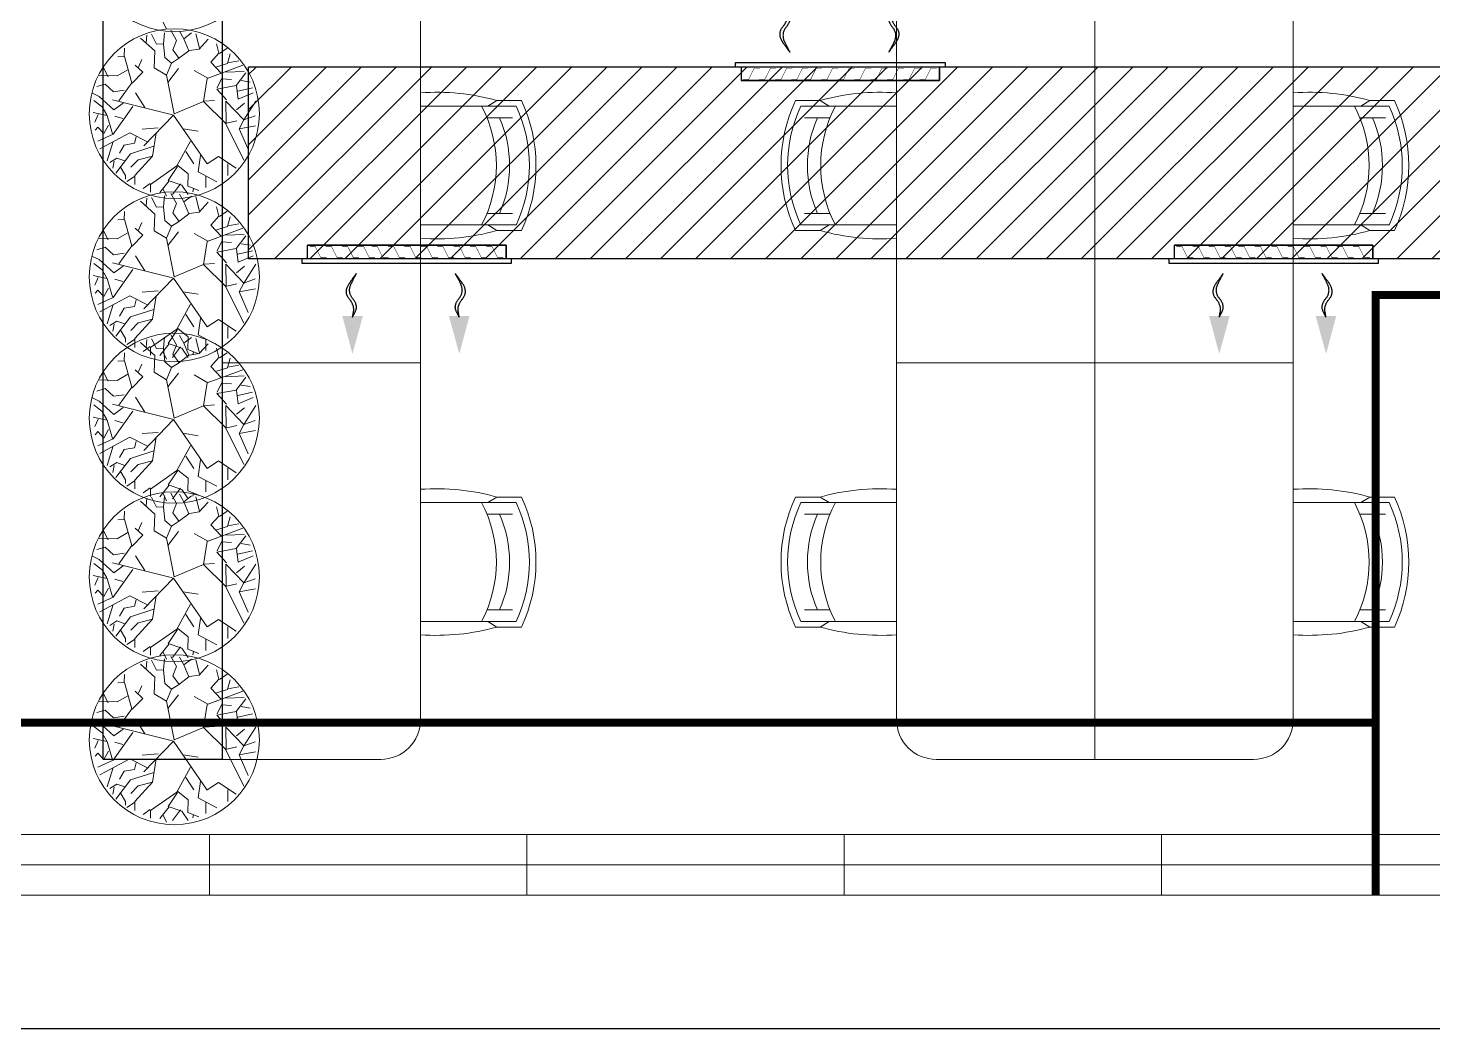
# Model space of a CAD drawing. Header units: millimetres. Extents: x 148480 to 578986, y 39883 to 155062.
# Drawn here: x 232006 to 237317, y 61401 to 65187 of the extents above; entities that cross this region are included whole.
import ezdxf

# ---------------------------------------------------------------- set-up
doc = ezdxf.new("R2010")
doc.units = ezdxf.units.MM
for name, pattern in [('CENTER', [2, 1.25, -0.25, 0.25, -0.25]), ('CONTINU', [0]), ('HIDDEN', [0.375, 0.25, -0.125])]:
    doc.linetypes.add(name, pattern=pattern)
for name, color, linetype in [('CEN', 252, 'CENTER'), ('Flooring', 44, 'Continuous'), ('I - MODULAR', 44, 'Continuous'), ('Layer2', 4, 'Continuous'), ('Layer4', 6, 'Continuous'), ('M-HVAC ELLIPTICAL DUCT', 6, 'Continuous'), ('M-HVAC VRV PIPE', 4, 'Continuous'), ('M-HVAC-GRIL', 6, 'Continuous'), ('M-HVAC-INSULATION', 8, 'Continuous'), ('M-HVAC-SUPP', 4, 'Continuous')]:
    doc.layers.add(name, color=color, linetype=linetype)
doc.layers.add('glass', color=7, linetype='Continuous', lineweight=0, true_color=0x0000d6)
doc.layers.add('I-01$0$i-plants', color=7, linetype='Continuous', lineweight=13, true_color=0x86b300)
for name, color, linetype, lineweight in [('ID - MODULAR', 44, 'Continuous', 5), ('KDBS-SIDE THROW GRILLE', 1, 'Continuous', 18), ('M HVAC GRILLE', 6, 'Continuous', 13)]:
    doc.layers.add(name, color=color, linetype=linetype, lineweight=lineweight)

# ---------------------------------------------------------------- blocks, each defined once
blk = doc.blocks.new('GFC1')
at = {"layer": 'CEN', "color": 8, "linetype": 'HIDDEN', "lineweight": 0, "ltscale": 1500}
blk.add_line((303870.4, 63545.8), (309733.7, 63545.8), dxfattribs=at)
blk.add_lwpolyline([(313833.7, 62893.3), (313833.7, 65163.3), (309733.7, 65163.3), (309733.7, 62893.3)], dxfattribs=at)
at = {"layer": 'DEFPOINTS', "color": 8, "linetype": 'Continuous'}
blk.add_lwpolyline([(330908.9, 62386.8), (289636.8, 62386.8), (289636.8, 144736.9), (330908.9, 144736.9)], close=True, dxfattribs=at)
at = {"layer": 'Flooring', "color": 8, "linetype": 'HIDDEN', "ltscale": 1500}
blk.add_arc((300007.7, 78255.1), 12777.8, 229.90697, 79.60318, dxfattribs=at)
at = {"layer": 'glass', "color": 8, "linetype": 'Continuous'}
for p, q in [((311323.8, 63122.1), (302275.5, 63122.1)), ((305323.8, 62893.3), (305323.8, 63122.1)), ((306523.8, 62893.3), (306523.8, 63122.1)), ((307723.8, 62893.3), (307723.8, 63122.1)), ((308923.8, 62893.3), (308923.8, 63122.1)), ((311323.8, 63007.7), (302275.5, 63007.7)), ((311323.8, 62893.3), (302275.5, 62893.3))]:
    blk.add_line(p, q, dxfattribs=at)
at = {"layer": 'I - MODULAR', "color": 8, "linetype": 'Continuous'}
blk.add_lwpolyline([(305371.9, 63406.6), (304921.9, 63406.6), (304921.9, 70906.6), (305371.9, 70906.6)], close=True, dxfattribs=at)
at = {"layer": 'I-01$0$i-plants', "color": 8}
for p, q in [((305148.7, 66196.2), (305162.2, 66169)), ((305118, 66086.6), (305063.4, 66135)), ((305084.8, 66117), (305086.9, 66146.5)), ((305123.5, 66113), (305104.7, 66149.8)), ((305150, 66114.1), (305153.9, 66155.4)), ((305200, 66126.8), (305177.6, 66164.9)), ((305186.2, 66091.4), (305200, 66126.8)), ((305227.5, 66133), (305210.8, 66161.6)), ((305227.5, 66133), (305256, 66154.8)), ((305246.5, 66087.4), (305227.5, 66133)), ((305286.4, 66097), (305273, 66151)), ((305284.8, 66094.1), (305319.2, 66131.3)), ((305001.3, 66065.1), (305002.4, 66096.7)), ((305115.7, 66023.4), (305118, 66086.6)), ((305150, 66114.1), (305123.5, 66113)), ((305155, 66062), (305150, 66114.1)), ((305209.5, 66058.3), (305186.2, 66091.4)), ((305207.3, 66057.6), (305246.5, 66087.4)), ((305249.1, 66088.2), (305284.8, 66094.1)), ((305328.9, 66044.9), (305359.1, 66078.7)), ((305359.1, 66078.7), (305351, 66114)), ((305362, 66077.2), (305391, 66097.1)), ((305392.4, 66039.5), (305402.6, 66076.2)), ((304941, 65989), (304921.9, 66025.7)), ((305003.6, 66065.8), (304977.4, 66064.7)), ((305030.8, 65966.7), (305003.6, 66065.8)), ((305072.4, 66006), (305043.2, 66032.9)), ((305056, 66025.5), (305069, 66053.9)), ((305161.8, 65994.8), (305115.7, 66023.4)), ((305180.2, 66040.7), (305155, 66062)), ((305161.8, 65994.8), (305180.2, 66040.7)), ((305167.1, 65967.5), (305207.7, 66019.7)), ((305180.2, 66040.7), (305207.3, 66057.6)), ((305315.3, 65982.8), (305450.7, 66032.5)), ((305368.2, 66003.3), (305328.9, 66044.9)), ((305350.5, 66026.9), (305392.4, 66039.5)), ((305394, 66042.3), (305434.6, 66049.8)), ((304974.7, 65992.3), (304907.2, 65994.4)), ((305016.1, 66015.9), (304974.7, 65992.3)), ((304981.7, 65898.3), (305030.8, 65966.7)), ((305031.4, 65964.8), (305072.4, 66006)), ((305191.3, 65849.4), (305161.8, 65994.8)), ((305317.9, 65983.5), (305266.3, 66012.9)), ((305301.4, 65896), (305315.3, 65982.8)), ((305352.9, 65947.2), (305369.5, 65981.3)), ((305369.5, 65981.3), (305407.7, 65979.2)), ((305386.1, 66006.3), (305455, 66009)), ((305425.3, 65955.6), (305461.6, 66004.5)), ((305443.8, 65974.4), (305477.6, 65968.9)), ((304907.3, 65914), (304882, 65926.4)), ((304930.5, 65961.4), (304898.4, 65951.7)), ((304962.3, 65863.6), (304907.3, 65914)), ((304960.8, 65932.4), (304930.5, 65961.4)), ((305001.9, 65938), (304960.8, 65932.4)), ((305080.4, 65872.2), (305044.8, 65928.4)), ((305351.5, 65942.3), (305425.3, 65955.6)), ((305388, 65902), (305351.5, 65942.3)), ((305426, 65953.5), (305433, 65904.3)), ((305431.5, 65935.1), (305486.9, 65947.3)), ((305433, 65904.3), (305489.8, 65928.1)), ((304918.9, 65875), (304887.6, 65899.3)), ((304936.2, 65844.6), (304918.9, 65875)), ((305185, 65845.5), (304957.5, 65901.8)), ((305033.9, 65876.2), (304960.6, 65771.4)), ((304997.6, 65889.8), (304962.3, 65863.6)), ((305191.3, 65849.4), (305301.4, 65896)), ((305301.4, 65896), (305384.8, 65813.8)), ((305303.7, 65896.7), (305343.1, 65899.7)), ((305387.9, 65812.7), (305386.6, 65897.2)), ((305386.6, 65897.2), (305453.7, 65825.6)), ((305425.9, 65864.1), (305456.3, 65888.9)), ((305453.7, 65825.6), (305499.1, 65897.3)), ((304936.9, 65842.4), (304885, 65853.7)), ((304903.6, 65846), (304890.5, 65817.6)), ((304942.1, 65806.2), (304925.1, 65774.3)), ((304957.7, 65772.9), (304936.9, 65842.4)), ((304996.4, 65831.4), (304966.8, 65840.5)), ((305188.2, 65844.1), (305075.7, 65727.7)), ((305188.2, 65844.1), (305315.7, 65659.2)), ((305384.8, 65813.8), (305453.7, 65673.8)), ((305390.2, 65813.3), (305427.9, 65822.3)), ((305453.7, 65825.6), (305437, 65791.7)), ((305453.7, 65825.6), (305497.2, 65841)), ((304901.6, 65798.5), (304891.7, 65786.7)), ((304925.1, 65774.3), (304901.6, 65798.5)), ((304960.6, 65771.4), (304901.7, 65744.9)), ((305023.4, 65777), (304910.3, 65716.2)), ((305089.7, 65743.2), (305023.4, 65777)), ((305046.7, 65761.6), (305040.6, 65737.3)), ((305130.3, 65795.5), (305070.1, 65791)), ((305122.2, 65777.5), (305108.9, 65688.6)), ((305224.9, 65792.6), (305281.6, 65782.8)), ((305437, 65791.7), (305498, 65803.2)), ((305437, 65791.7), (305470.8, 65714.6)), ((304960.6, 65744.6), (304937.4, 65670.7)), ((305002.3, 65730.3), (304984.7, 65700.5)), ((305040.6, 65737.3), (305002.3, 65730.3)), ((305113.6, 65725.9), (305025.7, 65697.2)), ((305252.5, 65745.2), (305200.4, 65651.5)), ((305234.9, 65706.3), (305264.8, 65659.6)), ((304974.1, 65681.7), (304947, 65664.8)), ((304964.2, 65669.9), (304958.7, 65643.5)), ((305025.7, 65697.2), (304970, 65624.8)), ((305004.3, 65670.7), (304974.1, 65681.7)), ((304986.5, 65649.8), (305007.3, 65615.9)), ((305054.1, 65674.5), (305027.5, 65646.5)), ((305108.9, 65688.6), (305042.5, 65615.3)), ((305108.9, 65688.6), (305054.1, 65674.5)), ((305200.4, 65651.5), (305100.8, 65581.2)), ((305203.6, 65650.1), (305168.6, 65597.1)), ((305205.2, 65652.9), (305244.2, 65622.1)), ((305290.2, 65691.7), (305282.1, 65629.1)), ((305315.8, 65659.3), (305358.3, 65687.6)), ((305358.3, 65687.6), (305425.4, 65642.9)), ((305393.4, 65660.1), (305393.3, 65615.6)), ((305007.3, 65615.9), (305006.2, 65602)), ((305040.6, 65612.3), (305011.8, 65592.5)), ((305042.5, 65615.3), (305041.7, 65581.4)), ((305171.4, 65595.9), (305136.5, 65551.8)), ((305168.6, 65597.1), (305219.3, 65579)), ((305244.2, 65622.1), (305242.2, 65574.7)), ((305282.1, 65629.1), (305352.2, 65592.1)), ((305311, 65613), (305310.6, 65570.5)), ((305099.5, 65585.5), (305073.1, 65566.4)), ((305100.8, 65581.2), (305101.3, 65552.5)), ((305148.7, 65564.3), (305162.2, 65537.1)), ((305200, 65510), (305177.6, 65548)), ((305215.2, 65584.3), (305184.6, 65543.8)), ((305227.5, 65516.1), (305210.8, 65544.7)), ((305219.3, 65579), (305243.3, 65543.8)), ((305242.2, 65574.7), (305284.6, 65558.2)), ((305263.7, 65565.5), (305261.9, 65553.8)), ((305118, 65469.7), (305063.4, 65518.2)), ((305084.8, 65500.2), (305086.9, 65529.7)), ((305123.5, 65496.1), (305104.7, 65532.9)), ((305150, 65497.3), (305123.5, 65496.1)), ((305150, 65497.3), (305153.9, 65538.6)), ((305155, 65445.2), (305150, 65497.3)), ((305186.2, 65474.6), (305200, 65510)), ((305227.5, 65516.1), (305256, 65537.9)), ((305246.5, 65470.5), (305227.5, 65516.1)), ((305286.4, 65480.2), (305273, 65534.2)), ((305284.8, 65477.3), (305319.2, 65514.5)), ((305359.1, 65461.9), (305351, 65497.2)), ((305003.6, 65449), (304977.4, 65447.9)), ((305001.3, 65448.3), (305002.4, 65479.9)), ((305030.8, 65349.9), (305003.6, 65449)), ((305056, 65408.7), (305069, 65437.1)), ((305115.7, 65406.6), (305118, 65469.7)), ((305180.2, 65423.8), (305155, 65445.2)), ((305180.2, 65423.8), (305207.3, 65440.8)), ((305209.5, 65441.5), (305186.2, 65474.6)), ((305207.3, 65440.8), (305246.5, 65470.5)), ((305249.1, 65471.3), (305284.8, 65477.3)), ((305328.9, 65428.1), (305359.1, 65461.9)), ((305362, 65460.4), (305391, 65480.3)), ((305392.4, 65422.7), (305402.6, 65459.3)), ((305394, 65425.5), (305434.6, 65433)), ((304941, 65372.1), (304921.9, 65408.8)), ((305016.1, 65399.1), (304974.7, 65375.5)), ((305031.4, 65348), (305072.4, 65389.2)), ((305072.4, 65389.2), (305043.2, 65416)), ((305161.8, 65377.9), (305115.7, 65406.6)), ((305161.8, 65377.9), (305180.2, 65423.8)), ((305167.1, 65350.7), (305207.7, 65402.9)), ((305317.9, 65366.7), (305266.3, 65396)), ((305315.3, 65365.9), (305450.7, 65415.7)), ((305368.2, 65386.5), (305328.9, 65428.1)), ((305350.5, 65410.1), (305392.4, 65422.7)), ((305386.1, 65389.5), (305455, 65392.2)), ((305425.3, 65338.8), (305461.6, 65387.7)), ((304930.5, 65344.5), (304898.4, 65334.9)), ((304974.7, 65375.5), (304907.2, 65377.6)), ((304960.8, 65315.6), (304930.5, 65344.5)), ((304981.7, 65281.5), (305030.8, 65349.9)), ((305191.3, 65232.6), (305161.8, 65377.9)), ((305301.4, 65279.2), (305315.3, 65365.9)), ((305351.5, 65325.5), (305425.3, 65338.8)), ((305352.9, 65330.3), (305369.5, 65364.5)), ((305369.5, 65364.5), (305407.7, 65362.4)), ((305426, 65336.6), (305433, 65287.4)), ((305431.5, 65318.3), (305486.9, 65330.5)), ((305443.8, 65357.6), (305477.6, 65352.1)), ((304907.3, 65297.2), (304882, 65309.6)), ((304918.9, 65258.2), (304887.6, 65282.4)), ((304962.3, 65246.8), (304907.3, 65297.2)), ((305185, 65228.7), (304957.5, 65285)), ((305001.9, 65321.1), (304960.8, 65315.6)), ((305080.4, 65255.4), (305044.8, 65311.6)), ((305191.3, 65232.6), (305301.4, 65279.2)), ((305301.4, 65279.2), (305384.8, 65196.9)), ((305303.7, 65279.9), (305343.1, 65282.9)), ((305388, 65285.2), (305351.5, 65325.5)), ((305387.9, 65195.8), (305386.6, 65280.3)), ((305386.6, 65280.3), (305453.7, 65208.8)), ((305433, 65287.4), (305489.8, 65311.3)), ((305453.7, 65208.8), (305499.1, 65280.5)), ((304936.9, 65225.6), (304885, 65236.8)), ((304903.6, 65229.2), (304890.5, 65200.8)), ((304936.2, 65227.7), (304918.9, 65258.2)), ((304957.7, 65156.1), (304936.9, 65225.6)), ((305033.9, 65259.4), (304960.6, 65154.6)), ((304997.6, 65273), (304962.3, 65246.8)), ((304996.4, 65214.6), (304966.8, 65223.7)), ((305188.2, 65227.3), (305075.7, 65110.9)), ((305188.2, 65227.3), (305315.7, 65042.4)), ((305425.9, 65247.3), (305456.3, 65272.1)), ((305453.7, 65208.8), (305497.2, 65224.2)), ((304901.6, 65181.7), (304891.7, 65169.9)), ((304925.1, 65157.5), (304901.6, 65181.7)), ((304942.1, 65189.4), (304925.1, 65157.5)), ((305130.3, 65178.7), (305070.1, 65174.2)), ((305224.9, 65175.8), (305281.6, 65166)), ((305384.8, 65196.9), (305453.7, 65057)), ((305390.2, 65196.5), (305427.9, 65205.4)), ((305453.7, 65208.8), (305437, 65174.9)), ((305437, 65174.9), (305498, 65186.4)), ((305437, 65174.9), (305470.8, 65097.8)), ((304960.6, 65154.6), (304901.7, 65128.1)), ((305023.4, 65160.1), (304910.3, 65099.4)), ((304960.6, 65127.7), (304937.4, 65053.9)), ((305040.6, 65120.5), (305002.3, 65113.5)), ((305089.7, 65126.4), (305023.4, 65160.1)), ((305046.7, 65144.8), (305040.6, 65120.5)), ((305122.2, 65160.6), (305108.9, 65071.7)), ((305252.5, 65128.4), (305200.4, 65034.6)), ((304974.1, 65064.9), (304947, 65047.9)), ((305025.7, 65080.4), (304970, 65008)), ((305004.3, 65053.9), (304974.1, 65064.9)), ((305002.3, 65113.5), (304984.7, 65083.7)), ((305113.6, 65109.1), (305025.7, 65080.4)), ((305108.9, 65071.7), (305042.5, 64998.5)), ((305108.9, 65071.7), (305054.1, 65057.7)), ((305234.9, 65089.5), (305264.8, 65042.7)), ((305290.2, 65074.8), (305282.1, 65012.3)), ((305315.8, 65042.4), (305358.3, 65070.8)), ((305358.3, 65070.8), (305425.4, 65026.1)), ((304964.2, 65053.1), (304958.7, 65026.7)), ((304986.5, 65033), (305007.3, 64999.1)), ((305054.1, 65057.7), (305027.5, 65029.6)), ((305200.4, 65034.6), (305100.8, 64964.4)), ((305203.6, 65033.2), (305168.6, 64980.3)), ((305200, 64974.8), (305177.6, 65012.9)), ((305205.2, 65036.1), (305244.2, 65005.3)), ((305227.5, 64981), (305210.8, 65009.6)), ((305282.1, 65012.3), (305352.2, 64975.3)), ((305393.4, 65043.3), (305393.3, 64998.8)), ((305007.3, 64999.1), (305006.2, 64985.2)), ((305040.6, 64995.5), (305011.8, 64975.7)), ((305042.5, 64998.5), (305041.7, 64964.6)), ((305118, 64934.6), (305063.4, 64983.1)), ((305099.5, 64968.7), (305073.1, 64949.6)), ((305084.8, 64965), (305086.9, 64994.5)), ((305100.8, 64964.4), (305101.3, 64935.6)), ((305123.5, 64961), (305104.7, 64997.8)), ((305150, 64962.2), (305123.5, 64961)), ((305171.4, 64979.1), (305136.5, 64935)), ((305150, 64962.2), (305153.9, 65003.4)), ((305155, 64910), (305150, 64962.2)), ((305168.6, 64980.3), (305219.3, 64962.2)), ((305215.2, 64967.5), (305184.6, 64927)), ((305186.2, 64939.4), (305200, 64974.8)), ((305219.3, 64962.2), (305243.3, 64926.9)), ((305227.5, 64981), (305256, 65002.8)), ((305246.5, 64935.4), (305227.5, 64981)), ((305244.2, 65005.3), (305242.2, 64957.8)), ((305242.2, 64957.8), (305284.6, 64941.4)), ((305286.4, 64945), (305273, 64999.1)), ((305284.8, 64942.2), (305319.2, 64979.3)), ((305311, 64996.2), (305310.6, 64953.6)), ((305359.1, 64926.7), (305351, 64962)), ((305003.6, 64913.8), (304977.4, 64912.7)), ((305001.3, 64913.1), (305002.4, 64944.7)), ((305030.8, 64814.7), (305003.6, 64913.8)), ((305056, 64873.5), (305069, 64901.9)), ((305115.7, 64871.4), (305118, 64934.6)), ((305148.7, 64947.5), (305162.2, 64920.3)), ((305180.2, 64888.7), (305155, 64910)), ((305180.2, 64888.7), (305207.3, 64905.7)), ((305209.5, 64906.3), (305186.2, 64939.4)), ((305207.3, 64905.7), (305246.5, 64935.4)), ((305249.1, 64936.2), (305284.8, 64942.2)), ((305263.7, 64948.7), (305261.9, 64936.9)), ((305328.9, 64892.9), (305359.1, 64926.7)), ((305362, 64925.2), (305391, 64945.2)), ((305392.4, 64887.5), (305402.6, 64924.2)), ((304941, 64837), (304921.9, 64873.7)), ((305016.1, 64863.9), (304974.7, 64840.3)), ((305031.4, 64812.8), (305072.4, 64854)), ((305072.4, 64854), (305043.2, 64880.9)), ((305161.8, 64842.8), (305115.7, 64871.4)), ((305161.8, 64842.8), (305180.2, 64888.7)), ((305167.1, 64815.5), (305207.7, 64867.7)), ((305317.9, 64831.6), (305266.3, 64860.9)), ((305315.3, 64830.8), (305450.7, 64880.5)), ((305368.2, 64851.4), (305328.9, 64892.9)), ((305350.5, 64874.9), (305392.4, 64887.5)), ((305386.1, 64854.4), (305455, 64857)), ((305394, 64890.3), (305434.6, 64897.8)), ((305425.3, 64803.6), (305461.6, 64852.6)), ((304930.5, 64809.4), (304898.4, 64799.7)), ((304974.7, 64840.3), (304907.2, 64842.4)), ((304960.8, 64780.4), (304930.5, 64809.4)), ((304981.7, 64746.3), (305030.8, 64814.7)), ((305191.3, 64697.4), (305161.8, 64842.8)), ((305301.4, 64744.1), (305315.3, 64830.8)), ((305351.5, 64790.3), (305425.3, 64803.6)), ((305352.9, 64795.2), (305369.5, 64829.3)), ((305369.5, 64829.3), (305407.7, 64827.2)), ((305426, 64801.5), (305433, 64752.3)), ((305431.5, 64783.1), (305486.9, 64795.3)), ((305443.8, 64822.4), (305477.6, 64817)), ((304907.3, 64762), (304882, 64774.5)), ((304918.9, 64723.1), (304887.6, 64747.3)), ((304962.3, 64711.6), (304907.3, 64762)), ((305185, 64693.5), (304957.5, 64749.8)), ((305001.9, 64786), (304960.8, 64780.4)), ((305080.4, 64720.2), (305044.8, 64776.4)), ((305191.3, 64697.4), (305301.4, 64744.1)), ((305301.4, 64744.1), (305384.8, 64661.8)), ((305303.7, 64744.7), (305343.1, 64747.7)), ((305388, 64750), (305351.5, 64790.3)), ((305387.9, 64660.7), (305386.6, 64745.2)), ((305386.6, 64745.2), (305453.7, 64673.6)), ((305433, 64752.3), (305489.8, 64776.1)), ((305453.7, 64673.6), (305499.1, 64745.3)), ((304936.9, 64690.4), (304885, 64701.7)), ((304903.6, 64694), (304890.5, 64665.6)), ((304936.2, 64692.6), (304918.9, 64723.1)), ((304957.7, 64620.9), (304936.9, 64690.4)), ((305033.9, 64724.2), (304960.6, 64619.4)), ((304997.6, 64737.8), (304962.3, 64711.6)), ((305188.2, 64692.1), (305075.7, 64575.7)), ((305188.2, 64692.1), (305315.7, 64507.2)), ((305425.9, 64712.1), (305456.3, 64736.9)), ((305453.7, 64673.6), (305497.2, 64689)), ((304901.6, 64646.5), (304891.7, 64634.7)), ((304925.1, 64622.3), (304901.6, 64646.5)), ((304942.1, 64654.2), (304925.1, 64622.3)), ((304996.4, 64679.4), (304966.8, 64688.5)), ((305130.3, 64643.5), (305070.1, 64639)), ((305224.9, 64640.6), (305281.6, 64630.8)), ((305384.8, 64661.8), (305453.7, 64521.8)), ((305390.2, 64661.4), (305427.9, 64670.3)), ((305453.7, 64673.6), (305437, 64639.7)), ((305437, 64639.7), (305498, 64651.2)), ((305437, 64639.7), (305470.8, 64562.6)), ((304960.6, 64619.4), (304901.7, 64592.9)), ((305023.4, 64625), (304910.3, 64564.3)), ((304960.6, 64592.6), (304937.4, 64518.7)), ((305040.6, 64585.3), (305002.3, 64578.3)), ((305089.7, 64591.2), (305023.4, 64625)), ((305046.7, 64609.6), (305040.6, 64585.3)), ((305122.2, 64625.5), (305108.9, 64536.6)), ((305252.5, 64593.2), (305200.4, 64499.5)), ((304974.1, 64529.7), (304947, 64512.8)), ((305025.7, 64545.2), (304970, 64472.8)), ((305004.3, 64518.8), (304974.1, 64529.7)), ((305002.3, 64578.3), (304984.7, 64548.6)), ((305113.6, 64574), (305025.7, 64545.2)), ((305108.9, 64536.6), (305042.5, 64463.3)), ((305108.9, 64536.6), (305054.1, 64522.5)), ((305234.9, 64554.3), (305264.8, 64507.6)), ((305290.2, 64539.7), (305282.1, 64477.1)), ((305315.8, 64507.3), (305358.3, 64535.6)), ((305358.3, 64535.6), (305425.4, 64490.9)), ((304964.2, 64517.9), (304958.7, 64491.5)), ((304986.5, 64497.8), (305007.3, 64463.9)), ((305054.1, 64522.5), (305027.5, 64494.5)), ((305200.4, 64499.5), (305100.8, 64429.2)), ((305203.6, 64498.1), (305168.6, 64445.1)), ((305205.2, 64500.9), (305244.2, 64470.2)), ((305282.1, 64477.1), (305352.2, 64440.1)), ((305393.4, 64508.1), (305393.3, 64463.6)), ((305007.3, 64463.9), (305006.2, 64450)), ((305040.6, 64460.4), (305011.8, 64440.5)), ((305042.5, 64463.3), (305041.7, 64429.5)), ((305099.5, 64433.5), (305073.1, 64414.4)), ((305100.8, 64429.2), (305101.3, 64400.5)), ((305171.4, 64443.9), (305136.5, 64399.8)), ((305168.6, 64445.1), (305219.3, 64427)), ((305215.2, 64432.3), (305184.6, 64391.8)), ((305219.3, 64427), (305243.3, 64391.8)), ((305244.2, 64470.2), (305242.2, 64422.7)), ((305311, 64461), (305310.6, 64418.5)), ((305118, 64334.9), (305063.4, 64383.4)), ((305084.8, 64365.4), (305086.9, 64394.9)), ((305123.5, 64361.3), (305104.7, 64398.1)), ((305148.7, 64412.3), (305162.2, 64385.1)), ((305150, 64362.5), (305153.9, 64403.8)), ((305200, 64375.2), (305177.6, 64413.2)), ((305186.2, 64339.8), (305200, 64375.2)), ((305227.5, 64381.3), (305210.8, 64409.9)), ((305227.5, 64381.3), (305256, 64403.1)), ((305246.5, 64335.7), (305227.5, 64381.3)), ((305242.2, 64422.7), (305284.6, 64406.2)), ((305263.7, 64413.5), (305261.9, 64401.8)), ((305286.4, 64345.4), (305273, 64399.4)), ((305284.8, 64342.5), (305319.2, 64379.7)), ((305001.3, 64313.5), (305002.4, 64345.1)), ((305115.7, 64271.8), (305118, 64334.9)), ((305150, 64362.5), (305123.5, 64361.3)), ((305155, 64310.4), (305150, 64362.5)), ((305209.5, 64306.7), (305186.2, 64339.8)), ((305207.3, 64306), (305246.5, 64335.7)), ((305249.1, 64336.5), (305284.8, 64342.5)), ((305328.9, 64293.3), (305359.1, 64327.1)), ((305359.1, 64327.1), (305351, 64362.4)), ((305362, 64325.6), (305391, 64345.5)), ((305392.4, 64287.9), (305402.6, 64324.5)), ((304941, 64237.3), (304921.9, 64274)), ((305016.1, 64264.3), (304974.7, 64240.7)), ((305003.6, 64314.2), (304977.4, 64313.1)), ((305030.8, 64215.1), (305003.6, 64314.2)), ((305072.4, 64254.4), (305043.2, 64281.2)), ((305056, 64273.9), (305069, 64302.3)), ((305161.8, 64243.1), (305115.7, 64271.8)), ((305180.2, 64289), (305155, 64310.4)), ((305161.8, 64243.1), (305180.2, 64289)), ((305167.1, 64215.9), (305207.7, 64268.1)), ((305180.2, 64289), (305207.3, 64306)), ((305315.3, 64231.1), (305450.7, 64280.9)), ((305368.2, 64251.7), (305328.9, 64293.3)), ((305350.5, 64275.3), (305392.4, 64287.9)), ((305394, 64290.7), (305434.6, 64298.2)), ((304974.7, 64240.7), (304907.2, 64242.8)), ((304981.7, 64146.7), (305030.8, 64215.1)), ((305031.4, 64213.2), (305072.4, 64254.4)), ((305191.3, 64097.8), (305161.8, 64243.1)), ((305317.9, 64231.9), (305266.3, 64261.2)), ((305301.4, 64144.4), (305315.3, 64231.1)), ((305352.9, 64195.5), (305369.5, 64229.7)), ((305369.5, 64229.7), (305407.7, 64227.6)), ((305386.1, 64254.7), (305455, 64257.4)), ((305425.3, 64204), (305461.6, 64252.9)), ((305443.8, 64222.8), (305477.6, 64217.3)), ((304907.3, 64162.4), (304882, 64174.8)), ((304930.5, 64209.7), (304898.4, 64200.1)), ((304962.3, 64112), (304907.3, 64162.4)), ((304960.8, 64180.8), (304930.5, 64209.7)), ((305001.9, 64186.3), (304960.8, 64180.8)), ((305080.4, 64120.6), (305044.8, 64176.8)), ((305351.5, 64190.7), (305425.3, 64204)), ((305388, 64150.4), (305351.5, 64190.7)), ((305426, 64201.8), (305433, 64152.6)), ((305431.5, 64183.5), (305486.9, 64195.7)), ((305433, 64152.6), (305489.8, 64176.5)), ((304918.9, 64123.4), (304887.6, 64147.6)), ((304936.2, 64092.9), (304918.9, 64123.4)), ((305185, 64093.9), (304957.5, 64150.2)), ((305033.9, 64124.6), (304960.6, 64019.8)), ((304997.6, 64138.2), (304962.3, 64112)), ((305191.3, 64097.8), (305301.4, 64144.4)), ((305301.4, 64144.4), (305384.8, 64062.1)), ((305303.7, 64145.1), (305343.1, 64148.1)), ((305387.9, 64061), (305386.6, 64145.5)), ((305386.6, 64145.5), (305453.7, 64074)), ((305425.9, 64112.5), (305456.3, 64137.3)), ((305453.7, 64074), (305499.1, 64145.7)), ((304936.9, 64090.8), (304885, 64102)), ((304903.6, 64094.4), (304890.5, 64066)), ((304942.1, 64054.6), (304925.1, 64022.7)), ((304957.7, 64021.3), (304936.9, 64090.8)), ((304996.4, 64079.8), (304966.8, 64088.9)), ((305188.2, 64092.5), (305075.7, 63976.1)), ((305188.2, 64092.5), (305315.7, 63907.6)), ((305384.8, 64062.1), (305453.7, 63922.2)), ((305390.2, 64061.7), (305427.9, 64070.6)), ((305453.7, 64074), (305437, 64040.1)), ((305453.7, 64074), (305497.2, 64089.4)), ((304901.6, 64046.9), (304891.7, 64035.1)), ((304925.1, 64022.7), (304901.6, 64046.9)), ((304960.6, 64019.8), (304901.7, 63993.3)), ((305023.4, 64025.3), (304910.3, 63964.6)), ((305089.7, 63991.6), (305023.4, 64025.3)), ((305046.7, 64010), (305040.6, 63985.7)), ((305130.3, 64043.9), (305070.1, 64039.4)), ((305122.2, 64025.8), (305108.9, 63936.9)), ((305224.9, 64041), (305281.6, 64031.2)), ((305437, 64040.1), (305498, 64051.6)), ((305437, 64040.1), (305470.8, 63963)), ((304960.6, 63992.9), (304937.4, 63919.1)), ((305025.7, 63945.6), (304970, 63873.2)), ((305002.3, 63978.7), (304984.7, 63948.9)), ((305040.6, 63985.7), (305002.3, 63978.7)), ((305113.6, 63974.3), (305025.7, 63945.6)), ((305252.5, 63993.6), (305200.4, 63899.8)), ((305234.9, 63954.7), (305264.8, 63907.9)), ((304974.1, 63930.1), (304947, 63913.1)), ((304964.2, 63918.3), (304958.7, 63891.9)), ((305004.3, 63919.1), (304974.1, 63930.1)), ((304986.5, 63898.2), (305007.3, 63864.3)), ((305054.1, 63922.9), (305027.5, 63894.8)), ((305108.9, 63936.9), (305042.5, 63863.7)), ((305108.9, 63936.9), (305054.1, 63922.9)), ((305200.4, 63899.8), (305100.8, 63829.6)), ((305203.6, 63898.4), (305168.6, 63845.5)), ((305205.2, 63901.3), (305244.2, 63870.5)), ((305290.2, 63940), (305282.1, 63877.5)), ((305315.8, 63907.6), (305358.3, 63936)), ((305358.3, 63936), (305425.4, 63891.3)), ((305393.4, 63908.5), (305393.3, 63864)), ((305007.3, 63864.3), (305006.2, 63850.4)), ((305040.6, 63860.7), (305011.8, 63840.9)), ((305042.5, 63863.7), (305041.7, 63829.8)), ((305171.4, 63844.3), (305136.5, 63800.2)), ((305168.6, 63845.5), (305219.3, 63827.4)), ((305244.2, 63870.5), (305242.2, 63823)), ((305282.1, 63877.5), (305352.2, 63840.5)), ((305311, 63861.4), (305310.6, 63818.8)), ((305099.5, 63833.9), (305073.1, 63814.8)), ((305100.8, 63829.6), (305101.3, 63800.8)), ((305148.7, 63812.7), (305162.2, 63785.5)), ((305150, 63745.7), (305153.9, 63786.9)), ((305200, 63758.3), (305177.6, 63796.4)), ((305215.2, 63832.7), (305184.6, 63792.2)), ((305227.5, 63764.5), (305210.8, 63793.1)), ((305219.3, 63827.4), (305243.3, 63792.1)), ((305227.5, 63764.5), (305256, 63786.3)), ((305242.2, 63823), (305284.6, 63806.6)), ((305263.7, 63813.9), (305261.9, 63802.1)), ((305118, 63718.1), (305063.4, 63766.6)), ((305084.8, 63748.5), (305086.9, 63778)), ((305123.5, 63744.5), (305104.7, 63781.3)), ((305150, 63745.7), (305123.5, 63744.5)), ((305155, 63693.6), (305150, 63745.7)), ((305186.2, 63722.9), (305200, 63758.3)), ((305246.5, 63718.9), (305227.5, 63764.5)), ((305286.4, 63728.5), (305273, 63782.6)), ((305284.8, 63725.7), (305319.2, 63762.9)), ((305359.1, 63710.3), (305351, 63745.6)), ((305003.6, 63697.3), (304977.4, 63696.3)), ((305001.3, 63696.7), (305002.4, 63728.2)), ((305030.8, 63598.2), (305003.6, 63697.3)), ((305056, 63657.1), (305069, 63685.4)), ((305115.7, 63654.9), (305118, 63718.1)), ((305180.2, 63672.2), (305155, 63693.6)), ((305180.2, 63672.2), (305207.3, 63689.2)), ((305209.5, 63689.9), (305186.2, 63722.9)), ((305207.3, 63689.2), (305246.5, 63718.9)), ((305249.1, 63719.7), (305284.8, 63725.7)), ((305328.9, 63676.4), (305359.1, 63710.3)), ((305362, 63708.8), (305391, 63728.7)), ((305392.4, 63671), (305402.6, 63707.7)), ((305394, 63673.9), (305434.6, 63681.3)), ((304941, 63620.5), (304921.9, 63657.2)), ((305016.1, 63647.4), (304974.7, 63623.8)), ((305031.4, 63596.3), (305072.4, 63637.5)), ((305072.4, 63637.5), (305043.2, 63664.4)), ((305161.8, 63626.3), (305115.7, 63654.9)), ((305161.8, 63626.3), (305180.2, 63672.2)), ((305167.1, 63599), (305207.7, 63651.3)), ((305317.9, 63615.1), (305266.3, 63644.4)), ((305315.3, 63614.3), (305450.7, 63664.1)), ((305368.2, 63634.9), (305328.9, 63676.4)), ((305350.5, 63658.5), (305392.4, 63671)), ((305386.1, 63637.9), (305455, 63640.6)), ((305425.3, 63587.2), (305461.6, 63636.1)), ((304930.5, 63592.9), (304898.4, 63583.3)), ((304974.7, 63623.8), (304907.2, 63626)), ((304960.8, 63564), (304930.5, 63592.9)), ((304981.7, 63529.8), (305030.8, 63598.2)), ((305191.3, 63480.9), (305161.8, 63626.3)), ((305301.4, 63527.6), (305315.3, 63614.3)), ((305351.5, 63573.9), (305425.3, 63587.2)), ((305388, 63533.5), (305351.5, 63573.9)), ((305352.9, 63578.7), (305369.5, 63612.9)), ((305369.5, 63612.9), (305407.7, 63610.8)), ((305426, 63585), (305433, 63535.8)), ((305431.5, 63566.6), (305486.9, 63578.8)), ((305443.8, 63606), (305477.6, 63600.5)), ((304907.3, 63545.5), (304882, 63558)), ((304918.9, 63506.6), (304887.6, 63530.8)), ((304962.3, 63495.2), (304907.3, 63545.5)), ((305185, 63477), (304957.5, 63533.3)), ((305001.9, 63569.5), (304960.8, 63564)), ((304997.6, 63521.4), (304962.3, 63495.2)), ((305080.4, 63503.7), (305044.8, 63560)), ((305191.3, 63480.9), (305301.4, 63527.6)), ((305301.4, 63527.6), (305384.8, 63445.3)), ((305303.7, 63528.3), (305343.1, 63531.3)), ((305387.9, 63444.2), (305386.6, 63528.7)), ((305386.6, 63528.7), (305453.7, 63457.2)), ((305433, 63535.8), (305489.8, 63559.7)), ((305453.7, 63457.2), (305499.1, 63528.8)), ((304936.9, 63474), (304885, 63485.2)), ((304903.6, 63477.5), (304890.5, 63449.1)), ((304936.2, 63476.1), (304918.9, 63506.6)), ((304957.7, 63404.5), (304936.9, 63474)), ((305033.9, 63507.8), (304960.6, 63403)), ((304996.4, 63462.9), (304966.8, 63472)), ((305188.2, 63475.7), (305075.7, 63359.3)), ((305188.2, 63475.7), (305315.7, 63290.7)), ((305425.9, 63495.7), (305456.3, 63520.4)), ((305453.7, 63457.2), (305497.2, 63472.6)), ((304901.6, 63430.1), (304891.7, 63418.2)), ((304925.1, 63405.9), (304901.6, 63430.1)), ((304942.1, 63437.8), (304925.1, 63405.9)), ((305130.3, 63427), (305070.1, 63422.5)), ((305224.9, 63424.2), (305281.6, 63414.4)), ((305384.8, 63445.3), (305453.7, 63305.3)), ((305390.2, 63444.9), (305427.9, 63453.8)), ((305453.7, 63457.2), (305437, 63423.3)), ((305437, 63423.3), (305498, 63434.8)), ((305437, 63423.3), (305470.8, 63346.1)), ((304960.6, 63403), (304901.7, 63376.5)), ((305023.4, 63408.5), (304910.3, 63347.8)), ((304960.6, 63376.1), (304937.4, 63302.3)), ((305002.3, 63361.8), (304984.7, 63332.1)), ((305040.6, 63368.9), (305002.3, 63361.8)), ((305089.7, 63374.8), (305023.4, 63408.5)), ((305046.7, 63393.1), (305040.6, 63368.9)), ((305122.2, 63409), (305108.9, 63320.1)), ((305252.5, 63376.8), (305200.4, 63283)), ((304974.1, 63313.3), (304947, 63296.3)), ((305025.7, 63328.8), (304970, 63256.3)), ((305004.3, 63302.3), (304974.1, 63313.3)), ((305113.6, 63357.5), (305025.7, 63328.8)), ((305108.9, 63320.1), (305042.5, 63246.8)), ((305108.9, 63320.1), (305054.1, 63306)), ((305234.9, 63337.9), (305264.8, 63291.1)), ((305290.2, 63323.2), (305282.1, 63260.6)), ((305315.8, 63290.8), (305358.3, 63319.2)), ((305358.3, 63319.2), (305425.4, 63274.5)), ((304964.2, 63301.5), (304958.7, 63275)), ((304986.5, 63281.3), (305007.3, 63247.5)), ((305054.1, 63306), (305027.5, 63278)), ((305200.4, 63283), (305100.8, 63212.8)), ((305203.6, 63281.6), (305168.6, 63228.7)), ((305205.2, 63284.5), (305244.2, 63253.7)), ((305282.1, 63260.6), (305352.2, 63223.6)), ((305393.4, 63291.7), (305393.3, 63247.1)), ((305007.3, 63247.5), (305006.2, 63233.6)), ((305040.6, 63243.9), (305011.8, 63224.1)), ((305042.5, 63246.8), (305041.7, 63213)), ((305099.5, 63217.1), (305073.1, 63197.9)), ((305100.8, 63212.8), (305101.3, 63184)), ((305171.4, 63227.4), (305136.5, 63183.4)), ((305168.6, 63228.7), (305219.3, 63210.6)), ((305215.2, 63215.8), (305184.6, 63175.4)), ((305219.3, 63210.6), (305243.3, 63175.3)), ((305244.2, 63253.7), (305242.2, 63206.2)), ((305242.2, 63206.2), (305284.6, 63189.8)), ((305311, 63244.5), (305310.6, 63202)), ((305148.7, 63195.9), (305162.2, 63168.7)), ((305263.7, 63197), (305261.9, 63185.3))]:
    blk.add_line(p, q, dxfattribs=at)
at = {"layer": 'I-01$0$i-plants', "color": 8, "linetype": 'CONTINU'}
for centre in [(305191.3, 66481.3), (305191.3, 65849.4), (305191.3, 65232.6), (305191.3, 64697.4), (305191.3, 64097.8), (305191.3, 63480.9)]:
    blk.add_circle(centre, 321.5, dxfattribs=at)
at = {"layer": 'ID - MODULAR', "color": 8, "ltscale": 500}
for p, q in [((306353, 65878), (306121.9, 65878)), ((306353, 65878), (306483.7, 65878)), ((306374.9, 65878), (306376.6, 65878)), ((306376.6, 65878), (306410.8, 65899.1)), ((306410.8, 65899.1), (306504, 65899.1)), ((307632.9, 65899.1), (307539.7, 65899.1)), ((307690.8, 65878), (307560, 65878)), ((307667.1, 65878), (307632.9, 65899.1)), ((307668.8, 65878), (307667.1, 65878)), ((307690.8, 65878), (307921.9, 65878)), ((309653, 65878), (309421.9, 65878)), ((309653, 65878), (309783.7, 65878)), ((309674.9, 65878), (309676.6, 65878)), ((309676.6, 65878), (309710.8, 65899.1)), ((309710.8, 65899.1), (309804, 65899.1)), ((306121.9, 65428.3), (306353, 65428.3)), ((306483.7, 65428.3), (306353, 65428.3)), ((306374.9, 65428.3), (306376.6, 65428.3)), ((306376.6, 65428.3), (306410.8, 65407.1)), ((306504, 65407.1), (306410.8, 65407.1)), ((307539.7, 65407.1), (307632.9, 65407.1)), ((307560, 65428.3), (307690.8, 65428.3)), ((307667.1, 65428.3), (307632.9, 65407.1)), ((307668.8, 65428.3), (307667.1, 65428.3)), ((307921.9, 65428.3), (307690.8, 65428.3)), ((309421.9, 65428.3), (309653, 65428.3)), ((309783.7, 65428.3), (309653, 65428.3)), ((309674.9, 65428.3), (309676.6, 65428.3)), ((309676.6, 65428.3), (309710.8, 65407.1)), ((309804, 65407.1), (309710.8, 65407.1)), ((306353, 64378), (306121.9, 64378)), ((306353, 64378), (306483.7, 64378)), ((306374.9, 64378), (306376.6, 64378)), ((306376.6, 64378), (306410.8, 64399.1)), ((306410.8, 64399.1), (306504, 64399.1)), ((307632.9, 64399.1), (307539.7, 64399.1)), ((307690.8, 64378), (307560, 64378)), ((307667.1, 64378), (307632.9, 64399.1)), ((307668.8, 64378), (307667.1, 64378)), ((307690.8, 64378), (307921.9, 64378)), ((309653, 64378), (309421.9, 64378)), ((309653, 64378), (309783.7, 64378)), ((309674.9, 64378), (309676.6, 64378)), ((309676.6, 64378), (309710.8, 64399.1)), ((309710.8, 64399.1), (309804, 64399.1)), ((306121.9, 63928.3), (306353, 63928.3)), ((306483.7, 63928.3), (306353, 63928.3)), ((306374.9, 63928.3), (306376.6, 63928.3)), ((306376.6, 63928.3), (306410.8, 63907.1)), ((306504, 63907.1), (306410.8, 63907.1)), ((307539.7, 63907.1), (307632.9, 63907.1)), ((307560, 63928.3), (307690.8, 63928.3)), ((307667.1, 63928.3), (307632.9, 63907.1)), ((307668.8, 63928.3), (307667.1, 63928.3)), ((307921.9, 63928.3), (307690.8, 63928.3)), ((309421.9, 63928.3), (309653, 63928.3)), ((309783.7, 63928.3), (309653, 63928.3)), ((309674.9, 63928.3), (309676.6, 63928.3)), ((309676.6, 63928.3), (309710.8, 63907.1)), ((309804, 63907.1), (309710.8, 63907.1))]:
    blk.add_line(p, q, dxfattribs=at)
at = {"layer": 'ID - MODULAR', "color": 8, "ltscale": 500, "extrusion": (0, 0, -1)}
for p, q in [((306469.8, 65834.2), (306373.4, 65834.2)), ((307573.9, 65834.2), (307670.3, 65834.2)), ((309769.8, 65834.2), (309673.4, 65834.2)), ((306469.8, 65472.1), (306373.4, 65472.1)), ((307573.9, 65472.1), (307670.3, 65472.1)), ((309769.8, 65472.1), (309673.4, 65472.1)), ((306469.8, 64334.2), (306373.4, 64334.2)), ((307573.9, 64334.2), (307670.3, 64334.2)), ((309769.8, 64334.2), (309673.4, 64334.2)), ((306469.8, 63972.1), (306373.4, 63972.1)), ((307573.9, 63972.1), (307670.3, 63972.1)), ((309769.8, 63972.1), (309673.4, 63972.1))]:
    blk.add_line(p, q, dxfattribs=at)
at = {"layer": 'ID - MODULAR', "color": 8, "ltscale": 500}
for points in [[(305371.9, 64906.6), (306121.9, 64906.6), (306121.9, 66406.6), (305371.9, 66406.6)], [(308671.9, 64906.6), (307921.9, 64906.6), (307921.9, 66406.6), (308671.9, 66406.6)], [(308671.9, 64906.6), (309421.9, 64906.6), (309421.9, 66406.6), (308671.9, 66406.6)]]:
    blk.add_lwpolyline(points, close=True, dxfattribs=at)
for points in [[(305371.9, 63406.6), (305971.9, 63406.6, 0.414214), (306121.9, 63556.6), (306121.9, 64906.6), (305371.9, 64906.6)], [(308671.9, 63406.6), (308071.9, 63406.6, -0.414214), (307921.9, 63556.6), (307921.9, 64906.6), (308671.9, 64906.6)], [(308671.9, 63406.6), (309271.9, 63406.6, 0.414214), (309421.9, 63556.6), (309421.9, 64906.6), (308671.9, 64906.6)]]:
    blk.add_lwpolyline(points, format="xyb", close=True, dxfattribs=at)
for centre, major_axis, start_param, end_param in [((306183.5, 65092), (-838.5, 0), 4.437818, 4.785935), ((309483.5, 65092), (-838.5, 0), 4.437818, 4.785935), ((305927.9, 65653.1), (-480.9, 0), 2.65511, 3.628104), ((306002.8, 65653.1), (530.9, 0), 5.845838, 6.720513), ((305977.8, 65653.1), (-580.8, 0), 2.704257, 3.578932), ((309227.9, 65653.1), (-480.9, 0), 2.65511, 3.628104), ((309302.8, 65653.1), (530.9, 0), 5.845838, 6.720513), ((309277.8, 65653.1), (-580.8, 0), 2.704257, 3.578932), ((306002.8, 65653.1), (455.9, 0), 5.8748, 6.691551), ((309302.8, 65653.1), (455.9, 0), 5.8748, 6.691551), ((306183.5, 66214.3), (-838.5, 0), 1.49727, 1.845387), ((309483.5, 66214.3), (-838.5, 0), 1.49727, 1.845387), ((306183.5, 63592), (-838.5, 0), 4.437818, 4.785935), ((309483.5, 63592), (-838.5, 0), 4.437818, 4.785935), ((305927.9, 64153.1), (-480.9, 0), 2.65511, 3.628104), ((306002.8, 64153.1), (530.9, 0), 5.845838, 6.720513), ((305977.8, 64153.1), (-580.8, 0), 2.704257, 3.578932), ((309227.9, 64153.1), (-480.9, 0), 2.65511, 3.628104), ((309302.8, 64153.1), (530.9, 0), 5.845838, 6.720513), ((309277.8, 64153.1), (-580.8, 0), 2.704257, 3.578932), ((306002.8, 64153.1), (455.9, 0), 5.8748, 6.691551), ((309302.8, 64153.1), (455.9, 0), 5.8748, 6.691551), ((306183.5, 64714.3), (-838.5, 0), 1.49727, 1.845387), ((309483.5, 64714.3), (-838.5, 0), 1.49727, 1.845387)]:
    blk.add_ellipse(centre, major_axis=major_axis, ratio=1, start_param=start_param, end_param=end_param, dxfattribs=at)
at = {"layer": 'ID - MODULAR', "color": 8, "ltscale": 500, "extrusion": (0, 0, -1)}
for centre, major_axis, start_param, end_param in [((307860.3, 65092), (838.5, 0), 4.437818, 4.785935), ((308065.9, 65653.1), (580.8, 0), 2.704257, 3.578932), ((308040.9, 65653.1), (-530.9, 0), 5.845838, 6.720513), ((308115.9, 65653.1), (480.9, 0), 2.65511, 3.628104), ((308040.9, 65653.1), (-455.9, 0), 5.8748, 6.691551), ((307860.3, 66214.3), (838.5, 0), 1.49727, 1.845387), ((307860.3, 63592), (838.5, 0), 4.437818, 4.785935), ((308065.9, 64153.1), (580.8, 0), 2.704257, 3.578932), ((308040.9, 64153.1), (-530.9, 0), 5.845838, 6.720513), ((308115.9, 64153.1), (480.9, 0), 2.65511, 3.628104), ((308040.9, 64153.1), (-455.9, 0), 5.8748, 6.691551), ((307860.3, 64714.3), (838.5, 0), 1.49727, 1.845387)]:
    blk.add_ellipse(centre, major_axis=major_axis, ratio=1, start_param=start_param, end_param=end_param, dxfattribs=at)
blk = doc.blocks.new('BEAM')
at = {"layer": 'CEN', "color": 11, "linetype": 'HIDDEN', "lineweight": 0, "ltscale": 1500, "const_width": 30}
for points in [[(373833.7, 62893.3), (373833.7, 65163.3), (369733.7, 65163.3), (369733.7, 62893.3)], [(363870.4, 63545.8), (369733.7, 63545.8)]]:
    blk.add_lwpolyline(points, dxfattribs=at)
blk = doc.blocks.new('BEE')
at = {"layer": 'M-HVAC VRV PIPE', "linetype": 'Continuous'}
blk.add_blockref('BEAM', (0, 0), dxfattribs=at)
blk = doc.blocks.new('RAAAA')
at = {"linetype": 'Continuous', "ltscale": 1000}
for points in [[(363, 0, 0), (363, 0, 0), (364, 0, 0), (364, 0, 0), (365, 0, 0), (366, 0, 0), (367, -1, 0), (368, -1, 0), (369, -1, 0), (371, -1, 0), (373, -2, 0), (374, -2, 0), (377, -2, 0), (379, -3, 0), (381, -3, 0), (384, -4, 0), (387, -4, 0), (390, -5, 0), (393, -5, 0), (397, -6, 0), (400, -6, 0), (404, -7, 0), (408, -8, 0), (412, -8, 0), (416, -9, 0), (421, -10, 0), (421, -10, 0), (425, -11, 0), (430, -11, 0), (435, -11, 0), (439, -11, 0), (444, -11, 0), (449, -11, 0), (454, -10, 0), (459, -10, 0), (464, -9, 0), (468, -7, 0), (473, -6, 0), (478, -4, 0), (483, -2, 0), (488, 0, 0), (494, 2, 0), (499, 4, 0), (504, 7, 0), (509, 10, 0), (514, 13, 0), (519, 16, 0), (525, 20, 0), (530, 24, 0), (535, 28, 0), (541, 32, 0), (546, 36, 0), (546, 36, 0), (552, 40, 0), (557, 44, 0), (563, 48, 0), (568, 51, 0), (574, 54, 0), (580, 56, 0), (586, 58, 0), (592, 60, 0), (598, 61, 0), (604, 62, 0), (610, 62, 0), (616, 62, 0), (622, 62, 0), (628, 61, 0), (635, 60, 0), (641, 59, 0), (648, 57, 0), (654, 55, 0), (661, 52, 0), (668, 49, 0), (675, 46, 0), (681, 42, 0), (688, 38, 0), (695, 33, 0), (702, 28, 0), (702, 28, 0), (709, 23, 0), (716, 19, 0), (722, 14, 0), (728, 10, 0), (734, 5, 0), (740, 1, 0), (745, -2, 0), (750, -6, 0), (755, -9, 0), (759, -13, 0), (763, -15, 0), (767, -18, 0), (771, -21, 0), (774, -23, 0), (777, -25, 0), (779, -27, 0), (782, -29, 0), (784, -31, 0), (786, -32, 0), (787, -33, 0), (789, -34, 0), (790, -35, 0), (790, -35, 0), (791, -35, 0), (791, -36, 0)], [(363, 0, 0), (363, 0, 0), (364, 0, 0), (364, 0, 0), (365, -1, 0), (366, -1, 0), (367, -2, 0), (368, -2, 0), (369, -3, 0), (371, -4, 0), (373, -5, 0), (374, -5, 0), (377, -6, 0), (379, -8, 0), (381, -9, 0), (384, -10, 0), (387, -12, 0), (390, -13, 0), (393, -15, 0), (397, -16, 0), (400, -18, 0), (404, -20, 0), (408, -22, 0), (412, -24, 0), (416, -26, 0), (421, -28, 0), (421, -28, 0), (425, -30, 0), (430, -32, 0), (435, -34, 0), (439, -35, 0), (444, -36, 0), (449, -37, 0), (454, -37, 0), (459, -38, 0), (464, -38, 0), (468, -37, 0), (473, -37, 0), (478, -36, 0), (483, -35, 0), (488, -33, 0), (494, -32, 0), (499, -30, 0), (504, -28, 0), (509, -25, 0), (514, -22, 0), (519, -19, 0), (525, -16, 0), (530, -13, 0), (535, -9, 0), (541, -5, 0), (546, 0, 0), (546, 0, 0), (552, 4, 0), (557, 8, 0), (563, 12, 0), (568, 15, 0), (574, 18, 0), (580, 21, 0), (586, 23, 0), (592, 25, 0), (598, 27, 0), (604, 28, 0), (610, 29, 0), (616, 30, 0), (622, 30, 0), (628, 31, 0), (635, 30, 0), (641, 30, 0), (648, 29, 0), (654, 28, 0), (661, 26, 0), (668, 24, 0), (675, 22, 0), (681, 20, 0), (688, 17, 0), (695, 14, 0), (702, 10, 0), (702, 10, 0), (709, 7, 0), (716, 3, 0), (722, 0, 0), (728, -3, 0), (734, -6, 0), (740, -9, 0), (745, -12, 0), (750, -14, 0), (755, -17, 0), (759, -19, 0), (763, -21, 0), (767, -23, 0), (771, -25, 0), (774, -27, 0), (777, -28, 0), (779, -30, 0), (782, -31, 0), (784, -32, 0), (786, -33, 0), (787, -34, 0), (789, -34, 0), (790, -35, 0), (790, -35, 0), (791, -35, 0), (791, -36, 0)]]:
    blk.add_polyline3d(points, dxfattribs=at)
blk.add_solid([(373, 101), (0, 0), (373, -101)], dxfattribs=at)
blk = doc.blocks.new('600X200 SIDE THROW GRILLE')
at = {"layer": 'M-HVAC-GRIL', "linetype": 'ByBlock'}
blk.add_lwpolyline([(375, -5), (396.4, -5), (396.4, 12.1), (-396.4, 12.1), (-396.4, -5), (-375, -5), (375, -5), (375, -56.4), (-375, -56.4), (-375, -5), (-375, -56.4), (375, -56.4), (375, -56.4)], dxfattribs=at)
at = {"layer": 'M-HVAC-GRIL', "lineweight": 0, "const_width": 1.71}
for points in [[(-364.6, -8.9), (-343.2, -8.9), (-321.8, -51.7), (-300.3, -51.7)], [(-303.2, -8.9), (-281.8, -8.9), (-260.3, -51.7), (-238.9, -51.7)], [(-241.8, -8.9), (-220.3, -8.9), (-198.9, -51.7), (-177.5, -51.7)], [(-179.6, -8.9), (-158.2, -8.9), (-136.8, -51.7), (-115.3, -51.7)], [(-117.5, -8.9), (-96, -8.9), (-74.6, -51.7), (-53.2, -51.7)], [(-55.3, -8.9), (-33.9, -8.9), (-12.5, -51.7), (9, -51.7)], [(6.8, -8.9), (28.2, -8.9), (49.7, -51.7), (71.1, -51.7)], [(69, -8.9), (90.4, -8.9), (111.8, -51.7), (133.2, -51.7)], [(120.6, -8.9), (142.1, -8.9), (163.5, -51.7), (184.9, -51.7)], [(180.8, -8.9), (202.2, -8.9), (223.6, -51.7), (245.1, -51.7)], [(242.2, -8.9), (263.6, -8.9), (285.1, -51.7), (306.5, -51.7)], [(303.6, -8.9), (325.1, -8.9), (346.5, -51.7), (367.9, -51.7)]]:
    blk.add_lwpolyline(points, dxfattribs=at)
at = {"layer": 'M-HVAC-SUPP'}
for p, xscale, yscale, zscale, rotation in [((-198.5, 355.3), -0.3839999997941415, 0.3839999997941436, 0.3839999997941436, 90.2028781887322), ((205.5, 355.3), 0.3839999997941415, 0.3839999997941415, 0.3839999997941415, 269.7971218112675)]:
    blk.add_blockref('RAAAA', p, dxfattribs=dict(at, xscale=xscale, yscale=yscale, zscale=zscale, rotation=rotation))
blk = doc.blocks.new('jyfhg')
at = {"layer": 'KDBS-SIDE THROW GRILLE', "xscale": -1, "rotation": 90.00000000000006}
blk.add_blockref('600X200 SIDE THROW GRILLE', (-100, -325), dxfattribs=at)

msp = doc.modelspace()

# ---------------------------------------------------------------- block references
at = {"layer": 'Layer4', "linetype": 'Continuous', "rotation": 360}
msp.add_blockref('GFC1', (-72632.4, -986), dxfattribs=at)

# ---------------------------------------------------------------- next in the draw order: hatches: boundary and pattern name
at = {"layer": 'M-HVAC-INSULATION'}
h = msp.add_hatch(dxfattribs=at)
h.set_pattern_fill('ANSI31', color=26, scale=750, angle=180, style=0)
h.set_pattern_definition([(225, (811127.6, 15256.2), (66.29126, -66.29126), [])])
h.paths.add_polyline_path([(232839.3, 64314.8), (232839.3, 65039.8), (237389.9, 65039.8), (237389.9, 64314.8)])

# ---------------------------------------------------------------- next in the draw order: linework, layer by layer
at = {"layer": 'M-HVAC ELLIPTICAL DUCT', "linetype": 'Continuous'}
for p, q in [((232839.3, 64314.8), (232839.3, 65039.8)), ((237389.9, 65039.8), (232839.3, 65039.8)), ((237389.9, 64314.8), (232839.3, 64314.8))]:
    msp.add_line(p, q, dxfattribs=at)

# ---------------------------------------------------------------- next in the draw order: block references
at = {"layer": 'Layer2', "linetype": 'Continuous', "rotation": 360}
msp.add_blockref('BEE', (-132632.4, -986), dxfattribs=at)
at = {"layer": 'M HVAC GRILLE', "color": 0, "rotation": 270}
msp.add_blockref('jyfhg', (235401.4, 64944.8), dxfattribs=at)
at = {"layer": 'M HVAC GRILLE', "color": 0, "xscale": -1, "rotation": 269.9999999999999}
for p in [(233762.9, 64409.8), (237039.9, 64409.8)]:
    msp.add_blockref('jyfhg', p, dxfattribs=at)

doc.saveas('drawing.dxf')
